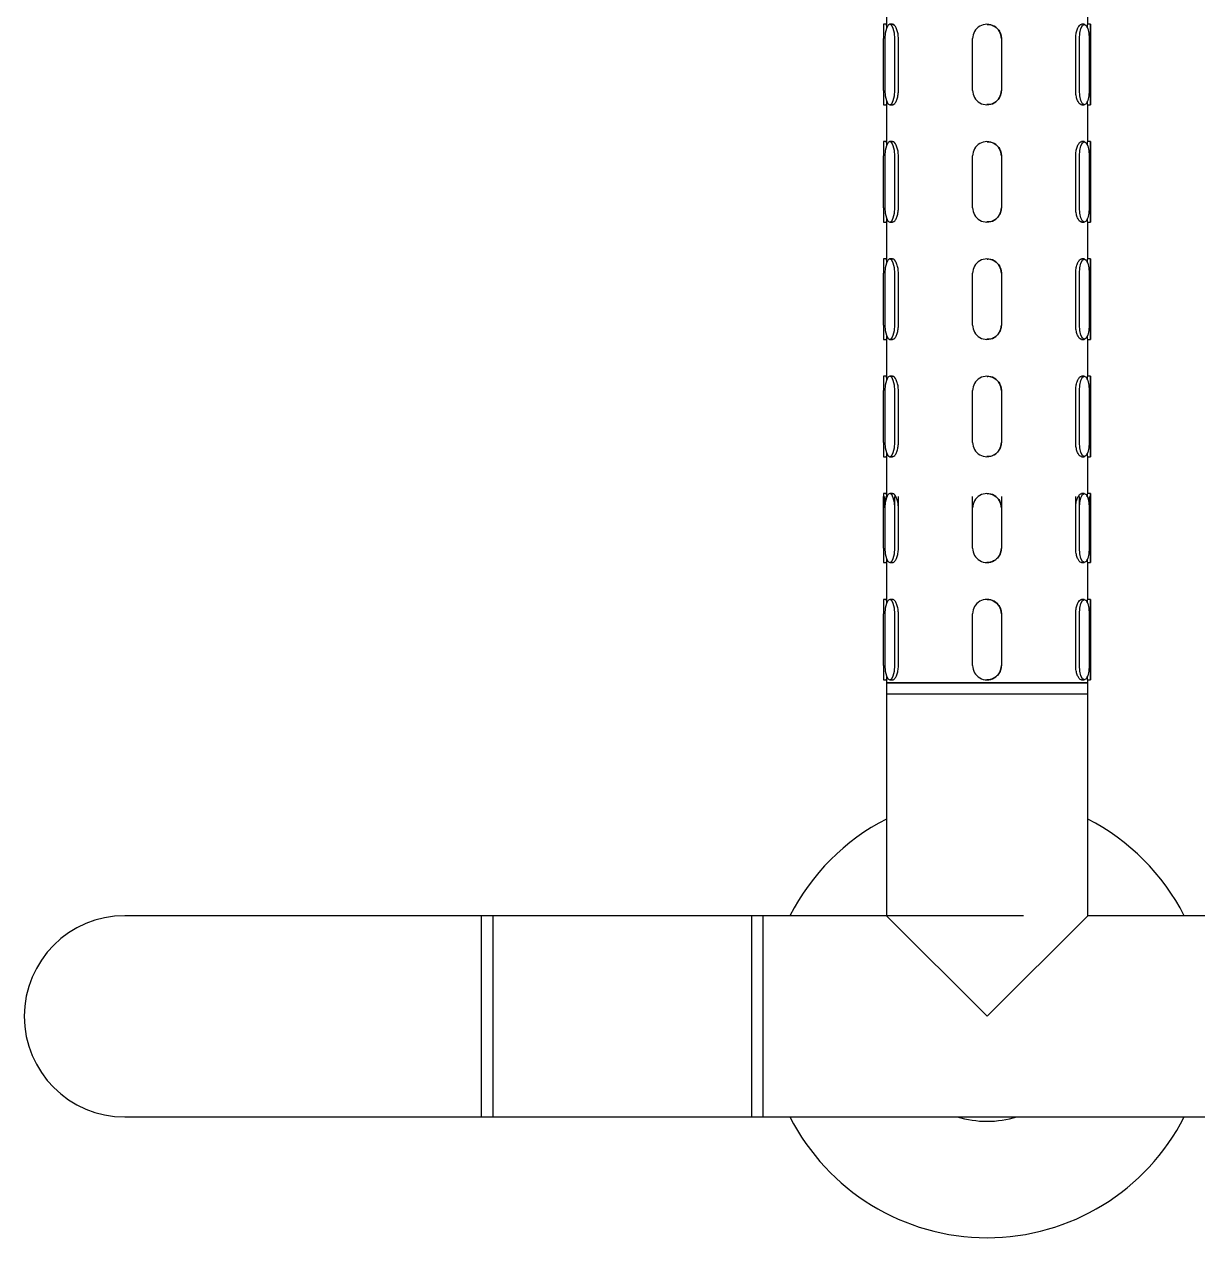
# Model space of a CAD drawing. Extents: x -1084 to 1049, y -151 to 450.
# Drawn here: x -1038.6 to -970.5, y -151.5 to -81.1 of the extents above; entities that cross this region are included whole.
import ezdxf

# ---------------------------------------------------------------- set-up
doc = ezdxf.new("R2010")
doc.units = 0
doc.header["$LTSCALE"] = 23.1
doc.header["$MEASUREMENT"] = 0
doc.layers.get('0').update_dxf_attribs({"linetype": 'CONTINUOUS'})

msp = doc.modelspace()

# ---------------------------------------------------------------- linework, layer by layer
at = {"color": 7, "linetype": 'Continuous', "lineweight": 25}
for p, q in [((-988.59505, -78.98929), (-988.59505, -81.14327)), ((-976.92955, -81.14266), (-976.92955, -78.98868)), ((-988.59358, -81.13254), (-988.7617, -81.13254)), ((-988.24374, -81.13254), (-988.40178, -81.13254)), ((-977.1266, -81.13254), (-977.28453, -81.13254)), ((-976.7629, -81.13254), (-976.93103, -81.13254)), ((-988.76247, -84.96549), (-988.76247, -81.96579)), ((-988.68605, -81.96579), (-988.68605, -84.96549)), ((-988.11751, -84.96549), (-988.11751, -81.96579)), ((-987.90462, -84.96549), (-987.90462, -81.96579)), ((-983.60107, -84.96549), (-983.60107, -81.96579)), ((-981.93457, -81.96579), (-981.93457, -84.96549)), ((-981.93436, -81.96579), (-981.93436, -84.96549)), ((-977.62505, -84.96549), (-977.62505, -81.96579)), ((-977.41231, -84.96549), (-977.41231, -81.96579)), ((-976.84089, -81.96579), (-976.84089, -84.96549)), ((-976.76367, -84.96549), (-976.76367, -81.96579)), ((-976.76214, -81.96579), (-976.76214, -84.96549)), ((-988.59505, -85.78861), (-988.59505, -87.94259)), ((-976.92955, -87.94198), (-976.92955, -85.788)), ((-988.7617, -85.79874), (-988.59358, -85.79874)), ((-988.40178, -85.79874), (-988.24374, -85.79874)), ((-982.76782, -85.79874), (-982.76767, -85.79874)), ((-977.28453, -85.79874), (-977.1266, -85.79874)), ((-976.93103, -85.79874), (-976.7629, -85.79874)), ((-988.59358, -87.93186), (-988.7617, -87.93186)), ((-988.24374, -87.93186), (-988.40178, -87.93186)), ((-982.76767, -87.93186), (-982.76782, -87.93186)), ((-977.1266, -87.93186), (-977.28453, -87.93186)), ((-976.7629, -87.93186), (-976.93103, -87.93186)), ((-988.76247, -91.76481), (-988.76247, -88.76511)), ((-988.68605, -88.76511), (-988.68605, -91.76481)), ((-988.11751, -91.76481), (-988.11751, -88.76511)), ((-987.90462, -91.76481), (-987.90462, -88.76511)), ((-983.60107, -91.76481), (-983.60107, -88.76511)), ((-981.93457, -88.76511), (-981.93457, -91.76481)), ((-981.93436, -88.76511), (-981.93436, -91.76481)), ((-977.62505, -91.76481), (-977.62505, -88.76511)), ((-977.41231, -91.76481), (-977.41231, -88.76511)), ((-976.84089, -88.76511), (-976.84089, -91.76481)), ((-976.76367, -91.76481), (-976.76367, -88.76511)), ((-976.76214, -88.76511), (-976.76214, -91.76481)), ((-988.7617, -92.59806), (-988.59358, -92.59806)), ((-988.59505, -92.58793), (-988.59505, -94.74191)), ((-988.40178, -92.59806), (-988.24374, -92.59806)), ((-982.76782, -92.59806), (-982.76767, -92.59806)), ((-977.28453, -92.59806), (-977.1266, -92.59806)), ((-976.93103, -92.59806), (-976.7629, -92.59806)), ((-976.92955, -94.7413), (-976.92955, -92.58732)), ((-988.59358, -94.73118), (-988.7617, -94.73118)), ((-988.24374, -94.73118), (-988.40178, -94.73118)), ((-982.76767, -94.73118), (-982.76782, -94.73118)), ((-977.1266, -94.73118), (-977.28453, -94.73118)), ((-976.7629, -94.73118), (-976.93103, -94.73118)), ((-988.76247, -98.56413), (-988.76247, -95.56443)), ((-988.68605, -95.56443), (-988.68605, -98.56413)), ((-988.11751, -98.56413), (-988.11751, -95.56443)), ((-987.90462, -98.56413), (-987.90462, -95.56443)), ((-983.60107, -98.56413), (-983.60107, -95.56443)), ((-981.93457, -95.56443), (-981.93457, -98.56413)), ((-981.93436, -95.56443), (-981.93436, -98.56413)), ((-977.62505, -98.56413), (-977.62505, -95.56443)), ((-977.41231, -98.56413), (-977.41231, -95.56443)), ((-976.84089, -95.56443), (-976.84089, -98.56413)), ((-976.76367, -98.56413), (-976.76367, -95.56443)), ((-976.76214, -95.56443), (-976.76214, -98.56413)), ((-988.7617, -99.39738), (-988.59358, -99.39738)), ((-988.59505, -99.38725), (-988.59505, -101.54123)), ((-988.40178, -99.39738), (-988.24374, -99.39738)), ((-982.76782, -99.39738), (-982.76767, -99.39738)), ((-977.28453, -99.39738), (-977.1266, -99.39738)), ((-976.93103, -99.39738), (-976.7629, -99.39738)), ((-976.92955, -101.54062), (-976.92955, -99.38664)), ((-988.59358, -101.5305), (-988.7617, -101.5305)), ((-988.24374, -101.5305), (-988.40178, -101.5305)), ((-982.76767, -101.5305), (-982.76782, -101.5305)), ((-977.1266, -101.5305), (-977.28453, -101.5305)), ((-976.7629, -101.5305), (-976.93103, -101.5305)), ((-988.76247, -105.36345), (-988.76247, -102.36375)), ((-988.68605, -102.36375), (-988.68605, -105.36345)), ((-988.11751, -105.36345), (-988.11751, -102.36375)), ((-987.90462, -105.36345), (-987.90462, -102.36375)), ((-983.60107, -105.36345), (-983.60107, -102.36375)), ((-981.93457, -102.36375), (-981.93457, -105.36345)), ((-981.93436, -102.36375), (-981.93436, -105.36345)), ((-977.62505, -105.36345), (-977.62505, -102.36375)), ((-977.41231, -105.36345), (-977.41231, -102.36375)), ((-976.84089, -102.36375), (-976.84089, -105.36345)), ((-976.76367, -105.36345), (-976.76367, -102.36375)), ((-976.76214, -102.36375), (-976.76214, -105.36345)), ((-988.59505, -106.18657), (-988.59505, -108.34055)), ((-976.92955, -108.33994), (-976.92955, -106.18596)), ((-988.7617, -106.1967), (-988.59358, -106.1967)), ((-988.40178, -106.1967), (-988.24374, -106.1967)), ((-982.76782, -106.1967), (-982.76767, -106.1967)), ((-977.28453, -106.1967), (-977.1266, -106.1967)), ((-976.93103, -106.1967), (-976.7629, -106.1967)), ((-988.76247, -111.49617), (-988.76247, -108.49647)), ((-988.59358, -108.32982), (-988.7617, -108.32982)), ((-988.68605, -108.49647), (-988.68605, -111.49617)), ((-988.24374, -108.32982), (-988.40178, -108.32982)), ((-988.11751, -111.49617), (-988.11751, -108.49647)), ((-987.90462, -111.49617), (-987.90462, -108.49647)), ((-983.60107, -111.49617), (-983.60107, -108.49647)), ((-982.76767, -108.32982), (-982.76782, -108.32982)), ((-981.93457, -108.49647), (-981.93457, -111.49617)), ((-981.93436, -108.49647), (-981.93436, -111.49617)), ((-977.62505, -111.49617), (-977.62505, -108.49647)), ((-977.41231, -111.49617), (-977.41231, -108.49647)), ((-977.1266, -108.32982), (-977.28453, -108.32982)), ((-976.7629, -108.32982), (-976.93103, -108.32982)), ((-976.84089, -108.49647), (-976.84089, -111.49617)), ((-976.76367, -111.49617), (-976.76367, -108.49647)), ((-976.76214, -108.49647), (-976.76214, -111.49617)), ((-988.7617, -112.32942), (-988.59358, -112.32942)), ((-988.59505, -112.31929), (-988.59505, -114.47327)), ((-988.40178, -112.32942), (-988.24374, -112.32942)), ((-982.76782, -112.32942), (-982.76767, -112.32942)), ((-977.28453, -112.32942), (-977.1266, -112.32942)), ((-976.93103, -112.32942), (-976.7629, -112.32942)), ((-976.92955, -114.47266), (-976.92955, -112.31868)), ((-988.59358, -114.46254), (-988.7617, -114.46254)), ((-988.24374, -114.46254), (-988.40178, -114.46254)), ((-982.76767, -114.46254), (-982.76782, -114.46254)), ((-977.1266, -114.46254), (-977.28453, -114.46254)), ((-976.7629, -114.46254), (-976.93103, -114.46254)), ((-988.76247, -118.29549), (-988.76247, -115.29579)), ((-988.68605, -115.29579), (-988.68605, -118.29549)), ((-988.11751, -118.29549), (-988.11751, -115.29579)), ((-987.90462, -118.29549), (-987.90462, -115.29579)), ((-983.60107, -118.29549), (-983.60107, -115.29579)), ((-981.93457, -115.29579), (-981.93457, -118.29549)), ((-981.93436, -115.29579), (-981.93436, -118.29549)), ((-977.62505, -118.29549), (-977.62505, -115.29579)), ((-977.41231, -118.29549), (-977.41231, -115.29579)), ((-976.84089, -115.29579), (-976.84089, -118.29549)), ((-976.76367, -118.29549), (-976.76367, -115.29579)), ((-976.76214, -115.29579), (-976.76214, -118.29549)), ((-988.7617, -119.12874), (-988.59358, -119.12874)), ((-988.59505, -119.11861), (-988.59505, -119.29539)), ((-988.59505, -119.29539), (-988.59505, -119.96199)), ((-988.59505, -119.29539), (-976.92955, -119.29539)), ((-988.45221, -119.29539), (-988.59505, -119.29539)), ((-976.92955, -119.29539), (-988.45221, -119.29539)), ((-988.40178, -119.12874), (-988.24374, -119.12874)), ((-982.76782, -119.12874), (-982.76767, -119.12874)), ((-977.28453, -119.12874), (-977.1266, -119.12874)), ((-976.93103, -119.12874), (-976.7629, -119.12874)), ((-976.92955, -119.29539), (-976.92955, -119.118)), ((-976.92955, -119.96199), (-976.92955, -119.29539)), ((-988.59505, -119.96199), (-988.59505, -132.79404)), ((-976.92955, -119.96199), (-988.59505, -119.96199)), ((-988.45221, -119.96199), (-988.59505, -119.96199)), ((-976.92955, -119.96199), (-988.45221, -119.96199)), ((-976.92955, -132.79404), (-976.92955, -119.96199)), ((-1024.42477, -132.79404), (-1032.75727, -132.79404)), ((-1012.09267, -132.79404), (-1024.42477, -132.79404)), ((-1011.42607, -132.79404), (-1012.09267, -132.79404)), ((-1012.09267, -132.79404), (-1012.09267, -144.45954)), ((-1012.09267, -132.79404), (-1012.09267, -144.45954)), ((-980.65835, -132.79404), (-1011.42607, -132.79404)), ((-1011.42607, -132.79404), (-1011.42607, -144.45954)), ((-995.761, -132.79404), (-996.4276, -132.79404)), ((-996.4276, -132.79404), (-996.4276, -144.45954)), ((-988.59505, -132.79404), (-995.761, -132.79404)), ((-995.761, -132.79404), (-995.761, -138.62679)), ((-995.761, -132.79404), (-995.761, -144.45954)), ((-982.7623, -138.62679), (-988.59505, -132.79404)), ((-976.92955, -132.79404), (-982.7623, -138.62679)), ((-969.7636, -132.79404), (-976.92955, -132.79404)), ((-995.761, -138.62679), (-995.761, -144.45954)), ((-1032.75727, -144.45954), (-1024.42477, -144.45954)), ((-1024.42477, -144.45954), (-1012.09267, -144.45954)), ((-1012.09267, -144.45954), (-1011.42607, -144.45954)), ((-1011.42607, -144.45954), (-980.65835, -144.45954)), ((-996.4276, -144.45954), (-995.761, -144.45954)), ((-995.761, -144.45954), (-969.7636, -144.45954))]:
    msp.add_line(p, q, dxfattribs=at)
at = {"color": 7, "linetype": 'Continuous', "lineweight": 25, "flags": 128}
for points in [[(-988.11751, -81.96579), (-988.13915, -81.64691), (-988.20077, -81.37659), (-988.29299, -81.19596), (-988.40178, -81.13254), (-988.51056, -81.19596), (-988.60279, -81.37659), (-988.66441, -81.64691), (-988.68605, -81.96579)], [(-977.41231, -81.96579), (-977.39056, -81.64691), (-977.32863, -81.37659), (-977.23594, -81.19596), (-977.1266, -81.13254), (-977.01726, -81.19596), (-976.92457, -81.37659), (-976.86264, -81.64691), (-976.84089, -81.96579)], [(-976.76367, -81.96579), (-976.76361, -81.64691), (-976.76345, -81.37659), (-976.7632, -81.19596), (-976.7629, -81.13254), (-976.76261, -81.19596), (-976.76236, -81.37659), (-976.7622, -81.64691), (-976.76214, -81.96579)], [(-988.68605, -84.96549), (-988.66441, -85.28436), (-988.60279, -85.55468), (-988.51056, -85.73531), (-988.40178, -85.79874), (-988.29299, -85.73531), (-988.20077, -85.55468), (-988.13915, -85.28436), (-988.11751, -84.96549)], [(-976.84089, -84.96549), (-976.86264, -85.28436), (-976.92457, -85.55468), (-977.01726, -85.73531), (-977.1266, -85.79874), (-977.23594, -85.73531), (-977.32863, -85.55468), (-977.39056, -85.28436), (-977.41231, -84.96549)], [(-976.76214, -84.96549), (-976.7622, -85.28436), (-976.76236, -85.55468), (-976.76261, -85.73531), (-976.7629, -85.79874), (-976.7632, -85.73531), (-976.76345, -85.55468), (-976.76361, -85.28436), (-976.76367, -84.96549)], [(-988.11751, -88.76511), (-988.13915, -88.44623), (-988.20077, -88.17591), (-988.29299, -87.99528), (-988.40178, -87.93186), (-988.51056, -87.99528), (-988.60279, -88.17591), (-988.66441, -88.44623), (-988.68605, -88.76511)], [(-977.41231, -88.76511), (-977.39056, -88.44623), (-977.32863, -88.17591), (-977.23594, -87.99528), (-977.1266, -87.93186), (-977.01726, -87.99528), (-976.92457, -88.17591), (-976.86264, -88.44623), (-976.84089, -88.76511)], [(-976.76367, -88.76511), (-976.76361, -88.44623), (-976.76345, -88.17591), (-976.7632, -87.99528), (-976.7629, -87.93186), (-976.76261, -87.99528), (-976.76236, -88.17591), (-976.7622, -88.44623), (-976.76214, -88.76511)], [(-988.68605, -91.76481), (-988.66441, -92.08368), (-988.60279, -92.354), (-988.51056, -92.53463), (-988.40178, -92.59806), (-988.29299, -92.53463), (-988.20077, -92.354), (-988.13915, -92.08368), (-988.11751, -91.76481)], [(-976.84089, -91.76481), (-976.86264, -92.08368), (-976.92457, -92.354), (-977.01726, -92.53463), (-977.1266, -92.59806), (-977.23594, -92.53463), (-977.32863, -92.354), (-977.39056, -92.08368), (-977.41231, -91.76481)], [(-976.76214, -91.76481), (-976.7622, -92.08368), (-976.76236, -92.354), (-976.76261, -92.53463), (-976.7629, -92.59806), (-976.7632, -92.53463), (-976.76345, -92.354), (-976.76361, -92.08368), (-976.76367, -91.76481)], [(-988.11751, -95.56443), (-988.13915, -95.24555), (-988.20077, -94.97523), (-988.29299, -94.7946), (-988.40178, -94.73118), (-988.51056, -94.7946), (-988.60279, -94.97523), (-988.66441, -95.24555), (-988.68605, -95.56443)], [(-977.41231, -95.56443), (-977.39056, -95.24555), (-977.32863, -94.97523), (-977.23594, -94.7946), (-977.1266, -94.73118), (-977.01726, -94.7946), (-976.92457, -94.97523), (-976.86264, -95.24555), (-976.84089, -95.56443)], [(-976.76367, -95.56443), (-976.76361, -95.24555), (-976.76345, -94.97523), (-976.7632, -94.7946), (-976.7629, -94.73118), (-976.76261, -94.7946), (-976.76236, -94.97523), (-976.7622, -95.24555), (-976.76214, -95.56443)], [(-988.68605, -98.56413), (-988.66441, -98.883), (-988.60279, -99.15332), (-988.51056, -99.33395), (-988.40178, -99.39738), (-988.29299, -99.33395), (-988.20077, -99.15332), (-988.13915, -98.883), (-988.11751, -98.56413)], [(-976.84089, -98.56413), (-976.86264, -98.883), (-976.92457, -99.15332), (-977.01726, -99.33395), (-977.1266, -99.39738), (-977.23594, -99.33395), (-977.32863, -99.15332), (-977.39056, -98.883), (-977.41231, -98.56413)], [(-976.76214, -98.56413), (-976.7622, -98.883), (-976.76236, -99.15332), (-976.76261, -99.33395), (-976.7629, -99.39738), (-976.7632, -99.33395), (-976.76345, -99.15332), (-976.76361, -98.883), (-976.76367, -98.56413)], [(-988.11751, -102.36375), (-988.13915, -102.04487), (-988.20077, -101.77455), (-988.29299, -101.59392), (-988.40178, -101.5305), (-988.51056, -101.59392), (-988.60279, -101.77455), (-988.66441, -102.04487), (-988.68605, -102.36375)], [(-977.41231, -102.36375), (-977.39056, -102.04487), (-977.32863, -101.77455), (-977.23594, -101.59392), (-977.1266, -101.5305), (-977.01726, -101.59392), (-976.92457, -101.77455), (-976.86264, -102.04487), (-976.84089, -102.36375)], [(-976.76367, -102.36375), (-976.76361, -102.04487), (-976.76345, -101.77455), (-976.7632, -101.59392), (-976.7629, -101.5305), (-976.76261, -101.59392), (-976.76236, -101.77455), (-976.7622, -102.04487), (-976.76214, -102.36375)], [(-988.68605, -105.36345), (-988.66441, -105.68232), (-988.60279, -105.95264), (-988.51056, -106.13327), (-988.40178, -106.1967), (-988.29299, -106.13327), (-988.20077, -105.95264), (-988.13915, -105.68232), (-988.11751, -105.36345)], [(-976.84089, -105.36345), (-976.86264, -105.68232), (-976.92457, -105.95264), (-977.01726, -106.13327), (-977.1266, -106.1967), (-977.23594, -106.13327), (-977.32863, -105.95264), (-977.39056, -105.68232), (-977.41231, -105.36345)], [(-976.76214, -105.36345), (-976.7622, -105.68232), (-976.76236, -105.95264), (-976.76261, -106.13327), (-976.7629, -106.1967), (-976.7632, -106.13327), (-976.76345, -105.95264), (-976.76361, -105.68232), (-976.76367, -105.36345)], [(-988.11751, -109.16307), (-988.13915, -108.84419), (-988.20077, -108.57387), (-988.29299, -108.39324), (-988.40178, -108.32982), (-988.51056, -108.39324), (-988.60279, -108.57387), (-988.66441, -108.84419), (-988.68605, -109.16307)], [(-977.41231, -109.16307), (-977.39056, -108.84419), (-977.32863, -108.57387), (-977.23594, -108.39324), (-977.1266, -108.32982), (-977.01726, -108.39324), (-976.92457, -108.57387), (-976.86264, -108.84419), (-976.84089, -109.16307)], [(-976.76367, -109.16307), (-976.76361, -108.84419), (-976.76345, -108.57387), (-976.7632, -108.39324), (-976.7629, -108.32982), (-976.76261, -108.39324), (-976.76236, -108.57387), (-976.7622, -108.84419), (-976.76214, -109.16307)], [(-988.68605, -111.49617), (-988.66441, -111.81504), (-988.60279, -112.08536), (-988.51056, -112.26599), (-988.40178, -112.32942), (-988.29299, -112.26599), (-988.20077, -112.08536), (-988.13915, -111.81504), (-988.11751, -111.49617)], [(-976.84089, -111.49617), (-976.86264, -111.81504), (-976.92457, -112.08536), (-977.01726, -112.26599), (-977.1266, -112.32942), (-977.23594, -112.26599), (-977.32863, -112.08536), (-977.39056, -111.81504), (-977.41231, -111.49617)], [(-976.76214, -111.49617), (-976.7622, -111.81504), (-976.76236, -112.08536), (-976.76261, -112.26599), (-976.7629, -112.32942), (-976.7632, -112.26599), (-976.76345, -112.08536), (-976.76361, -111.81504), (-976.76367, -111.49617)], [(-988.11751, -115.29579), (-988.13915, -114.97691), (-988.20077, -114.70659), (-988.29299, -114.52596), (-988.40178, -114.46254), (-988.51056, -114.52596), (-988.60279, -114.70659), (-988.66441, -114.97691), (-988.68605, -115.29579)], [(-977.41231, -115.29579), (-977.39056, -114.97691), (-977.32863, -114.70659), (-977.23594, -114.52596), (-977.1266, -114.46254), (-977.01726, -114.52596), (-976.92457, -114.70659), (-976.86264, -114.97691), (-976.84089, -115.29579)], [(-976.76367, -115.29579), (-976.76361, -114.97691), (-976.76345, -114.70659), (-976.7632, -114.52596), (-976.7629, -114.46254), (-976.76261, -114.52596), (-976.76236, -114.70659), (-976.7622, -114.97691), (-976.76214, -115.29579)], [(-988.68605, -118.29549), (-988.66441, -118.61436), (-988.60279, -118.88468), (-988.51056, -119.06531), (-988.40178, -119.12874), (-988.29299, -119.06531), (-988.20077, -118.88468), (-988.13915, -118.61436), (-988.11751, -118.29549)], [(-976.84089, -118.29549), (-976.86264, -118.61436), (-976.92457, -118.88468), (-977.01726, -119.06531), (-977.1266, -119.12874), (-977.23594, -119.06531), (-977.32863, -118.88468), (-977.39056, -118.61436), (-977.41231, -118.29549)], [(-976.76214, -118.29549), (-976.7622, -118.61436), (-976.76236, -118.88468), (-976.76261, -119.06531), (-976.7629, -119.12874), (-976.7632, -119.06531), (-976.76345, -118.88468), (-976.76361, -118.61436), (-976.76367, -118.29549)]]:
    msp.add_lwpolyline(points, dxfattribs=at)
at = {"color": 7, "linetype": 'Continuous', "lineweight": 25}
for centre, radius, start, end in [((-762.3453, -81.75747), 226.41726, 179.8418569, 180.0527143), ((-982.76782, -81.96579), 0.83325, 359.9999805, 180.0000195), ((-762.3453, -85.1738), 226.41726, 179.9472857, 180.1581431), ((-982.76782, -84.96549), 0.83325, 179.9999805, 0.0000195), ((-762.3453, -88.55679), 226.41726, 179.8418569, 180.0527143), ((-982.76782, -88.76511), 0.83325, 359.9999805, 180.0000195), ((-762.3453, -91.97312), 226.41726, 179.9472857, 180.1581431), ((-982.76782, -91.76481), 0.83325, 179.9999805, 0.0000195), ((-762.3453, -95.35611), 226.41726, 179.8418569, 180.0527143), ((-982.76782, -95.56443), 0.83325, 359.9999805, 180.0000195), ((-762.3453, -98.77244), 226.41726, 179.9472857, 180.1581431), ((-982.76782, -98.56413), 0.83325, 179.9999805, 0.0000195), ((-762.3453, -102.15543), 226.41726, 179.8418569, 180.0527143), ((-982.76782, -102.36375), 0.83325, 359.9999805, 180.0000195), ((-762.3453, -105.57176), 226.41726, 179.9472857, 180.1581431), ((-982.76782, -105.36345), 0.83325, 179.9999805, 0.0000195), ((-762.3453, -108.95475), 226.41726, 179.8418569, 180.0527143), ((-982.76782, -109.16307), 0.83325, 359.9999805, 180.0000195), ((-762.3453, -111.70448), 226.41726, 179.9472857, 180.1581431), ((-982.76782, -111.49617), 0.83325, 179.9999805, 0.0000195), ((-762.3453, -115.08747), 226.41726, 179.8418569, 180.0527143), ((-982.76782, -115.29579), 0.83325, 359.9999805, 180.0000195), ((-762.3453, -118.5038), 226.41726, 179.9472857, 180.1581431), ((-982.76782, -118.29549), 0.83325, 179.9999805, 0.0000195), ((-982.7623, -138.62679), 12.83205, 117.0356918, 152.9643082), ((-982.7623, -138.62679), 12.83205, 27.0356918, 62.9643082), ((-1032.75727, -138.62679), 5.83275, 90, 180), ((-1032.75727, -138.62679), 5.83275, 180, 270), ((-982.7623, -138.62679), 12.83205, 207.0356918, 332.9643082), ((-982.7623, -138.62679), 6.08273, 253.5170299, 286.4829701)]:
    msp.add_arc(centre, radius, start, end, dxfattribs=at)
for points, knots in [([(-988.57236, -81.31983), (-988.57441, -81.29971), (-988.58307, -81.21478), (-988.59364, -81.14511), (-988.59356, -81.14379), (-988.59354, -81.14327)], [0, 0, 0, 0, 0.15883228, 0.67025206, 1, 1, 1, 1]), ([(-987.90462, -81.96579), (-987.909, -81.87267), (-987.91775, -81.68647), (-987.98394, -81.4374), (-988.07487, -81.25022), (-988.16884, -81.14288), (-988.2225, -81.14292), (-988.24395, -81.14293)], [0, 0, 0, 0, 0.21324843, 0.42644388, 0.64101168, 0.85649491, 1, 1, 1, 1]), ([(-982.76707, -81.14293), (-982.73642, -81.14005), (-982.61339, -81.12849), (-982.40171, -81.20384), (-982.16999, -81.3615), (-982.00481, -81.59385), (-981.93995, -81.80823), (-981.9355, -81.93381), (-981.93436, -81.96579)], [0, 0, 0, 0, 0.07049632, 0.28294968, 0.49615414, 0.71125472, 0.92647591, 1, 1, 1, 1]), ([(-977.62505, -81.96579), (-977.62066, -81.87267), (-977.61188, -81.68647), (-977.54546, -81.4374), (-977.45418, -81.25022), (-977.35981, -81.14288), (-977.30588, -81.14292), (-977.28433, -81.14293)], [0, 0, 0, 0, 0.21324843, 0.42644388, 0.64101168, 0.85649491, 1, 1, 1, 1]), ([(-976.95355, -81.32327), (-976.95133, -81.30192), (-976.94238, -81.21564), (-976.93123, -81.14416), (-976.93105, -81.14309), (-976.93098, -81.14266)], [0, 0, 0, 0, 0.163479761, 0.660517456, 1, 1, 1, 1]), ([(-988.24354, -85.78834), (-988.23347, -85.79122), (-988.19303, -85.80278), (-988.11071, -85.72743), (-988.01362, -85.56977), (-987.93816, -85.33742), (-987.90728, -85.12304), (-987.90516, -84.99746), (-987.90462, -84.96549)], [0, 0, 0, 0, 0.07049632, 0.28294968, 0.49615414, 0.71125472, 0.92647591, 1, 1, 1, 1]), ([(-981.93436, -84.96549), (-981.94348, -85.0586), (-981.96172, -85.2448), (-982.10371, -85.49387), (-982.31367, -85.68105), (-982.54817, -85.78839), (-982.70541, -85.78835), (-982.76826, -85.78834)], [0, 0, 0, 0, 0.21324843, 0.42644388, 0.64101168, 0.85649491, 1, 1, 1, 1]), ([(-977.28473, -85.78834), (-977.29486, -85.79122), (-977.33551, -85.80278), (-977.41819, -85.72743), (-977.51567, -85.56977), (-977.5914, -85.33742), (-977.62238, -85.12304), (-977.62451, -84.99746), (-977.62505, -84.96549)], [0, 0, 0, 0, 0.07049632, 0.28294968, 0.49615414, 0.71125472, 0.92647591, 1, 1, 1, 1]), ([(-988.59362, -85.78861), (-988.59402, -85.79122), (-988.59571, -85.80211), (-988.58704, -85.74439), (-988.57665, -85.65123), (-988.57256, -85.61462)], [0, 0, 0, 0, 0.1603024, 0.66995178, 1, 1, 1, 1]), ([(-976.93107, -85.788), (-976.93066, -85.79102), (-976.9291, -85.8026), (-976.93826, -85.74379), (-976.94902, -85.64936), (-976.95332, -85.61158)], [0, 0, 0, 0, 0.17491157, 0.669961442, 1, 1, 1, 1]), ([(-988.57236, -88.11915), (-988.57441, -88.09903), (-988.58307, -88.0141), (-988.59364, -87.94443), (-988.59356, -87.94311), (-988.59354, -87.94259)], [0, 0, 0, 0, 0.15883228, 0.67025206, 1, 1, 1, 1]), ([(-987.90462, -88.76511), (-987.909, -88.67199), (-987.91775, -88.48579), (-987.98394, -88.23672), (-988.07487, -88.04954), (-988.16884, -87.9422), (-988.2225, -87.94224), (-988.24395, -87.94225)], [0, 0, 0, 0, 0.21324843, 0.42644388, 0.64101168, 0.85649491, 1, 1, 1, 1]), ([(-982.76707, -87.94225), (-982.73642, -87.93937), (-982.61339, -87.92781), (-982.40171, -88.00316), (-982.16999, -88.16082), (-982.00481, -88.39317), (-981.93995, -88.60755), (-981.9355, -88.73313), (-981.93436, -88.76511)], [0, 0, 0, 0, 0.07049632, 0.28294968, 0.49615414, 0.71125472, 0.92647591, 1, 1, 1, 1]), ([(-977.62505, -88.76511), (-977.62066, -88.67199), (-977.61188, -88.48579), (-977.54546, -88.23672), (-977.45418, -88.04954), (-977.35981, -87.9422), (-977.30588, -87.94224), (-977.28433, -87.94225)], [0, 0, 0, 0, 0.21324843, 0.42644388, 0.64101168, 0.85649491, 1, 1, 1, 1]), ([(-976.95355, -88.12259), (-976.95133, -88.10124), (-976.94238, -88.01496), (-976.93123, -87.94348), (-976.93105, -87.94241), (-976.93098, -87.94198)], [0, 0, 0, 0, 0.163479761, 0.660517456, 1, 1, 1, 1]), ([(-988.24354, -92.58766), (-988.23347, -92.59054), (-988.19303, -92.6021), (-988.11071, -92.52675), (-988.01362, -92.36909), (-987.93816, -92.13674), (-987.90728, -91.92236), (-987.90516, -91.79678), (-987.90462, -91.76481)], [0, 0, 0, 0, 0.07049632, 0.28294968, 0.49615414, 0.71125472, 0.92647591, 1, 1, 1, 1]), ([(-981.93436, -91.76481), (-981.94348, -91.85792), (-981.96172, -92.04412), (-982.10371, -92.29319), (-982.31367, -92.48037), (-982.54817, -92.58771), (-982.70541, -92.58767), (-982.76826, -92.58766)], [0, 0, 0, 0, 0.21324843, 0.42644388, 0.64101168, 0.85649491, 1, 1, 1, 1]), ([(-977.28473, -92.58766), (-977.29486, -92.59054), (-977.33551, -92.6021), (-977.41819, -92.52675), (-977.51567, -92.36909), (-977.5914, -92.13674), (-977.62238, -91.92236), (-977.62451, -91.79678), (-977.62505, -91.76481)], [0, 0, 0, 0, 0.07049632, 0.28294968, 0.49615414, 0.71125472, 0.92647591, 1, 1, 1, 1]), ([(-988.59362, -92.58793), (-988.59402, -92.59054), (-988.59571, -92.60143), (-988.58704, -92.54371), (-988.57665, -92.45055), (-988.57256, -92.41394)], [0, 0, 0, 0, 0.160302404, 0.669951779, 1, 1, 1, 1]), ([(-976.93107, -92.58732), (-976.93066, -92.59034), (-976.9291, -92.60192), (-976.93826, -92.54311), (-976.94902, -92.44868), (-976.95332, -92.4109)], [0, 0, 0, 0, 0.17491157, 0.669961442, 1, 1, 1, 1]), ([(-988.57236, -94.91847), (-988.57441, -94.89835), (-988.58307, -94.81342), (-988.59364, -94.74375), (-988.59356, -94.74243), (-988.59354, -94.74191)], [0, 0, 0, 0, 0.158832283, 0.670252055, 1, 1, 1, 1]), ([(-987.90462, -95.56443), (-987.909, -95.47131), (-987.91775, -95.28511), (-987.98394, -95.03604), (-988.07487, -94.84886), (-988.16884, -94.74152), (-988.2225, -94.74156), (-988.24395, -94.74157)], [0, 0, 0, 0, 0.21324843, 0.42644388, 0.64101168, 0.85649491, 1, 1, 1, 1]), ([(-982.76707, -94.74157), (-982.73642, -94.73869), (-982.61339, -94.72713), (-982.40171, -94.80248), (-982.16999, -94.96014), (-982.00481, -95.19249), (-981.93995, -95.40687), (-981.9355, -95.53245), (-981.93436, -95.56443)], [0, 0, 0, 0, 0.07049632, 0.28294968, 0.49615414, 0.71125472, 0.92647591, 1, 1, 1, 1]), ([(-977.62505, -95.56443), (-977.62066, -95.47131), (-977.61188, -95.28511), (-977.54546, -95.03604), (-977.45418, -94.84886), (-977.35981, -94.74152), (-977.30588, -94.74156), (-977.28433, -94.74157)], [0, 0, 0, 0, 0.21324843, 0.42644388, 0.64101168, 0.85649491, 1, 1, 1, 1]), ([(-976.95355, -94.92191), (-976.95133, -94.90056), (-976.94238, -94.81428), (-976.93123, -94.7428), (-976.93105, -94.74173), (-976.93098, -94.7413)], [0, 0, 0, 0, 0.16347976, 0.66051746, 1, 1, 1, 1]), ([(-988.24354, -99.38698), (-988.23347, -99.38986), (-988.19303, -99.40142), (-988.11071, -99.32607), (-988.01362, -99.16841), (-987.93816, -98.93606), (-987.90728, -98.72168), (-987.90516, -98.5961), (-987.90462, -98.56413)], [0, 0, 0, 0, 0.07049632, 0.28294968, 0.49615414, 0.71125472, 0.92647591, 1, 1, 1, 1]), ([(-981.93436, -98.56413), (-981.94348, -98.65724), (-981.96172, -98.84344), (-982.10371, -99.09251), (-982.31367, -99.27969), (-982.54817, -99.38703), (-982.70541, -99.38699), (-982.76826, -99.38698)], [0, 0, 0, 0, 0.21324843, 0.42644388, 0.64101168, 0.85649491, 1, 1, 1, 1]), ([(-977.28473, -99.38698), (-977.29486, -99.38986), (-977.33551, -99.40142), (-977.41819, -99.32607), (-977.51567, -99.16841), (-977.5914, -98.93606), (-977.62238, -98.72168), (-977.62451, -98.5961), (-977.62505, -98.56413)], [0, 0, 0, 0, 0.07049632, 0.28294968, 0.49615414, 0.71125472, 0.92647591, 1, 1, 1, 1]), ([(-988.59362, -99.38725), (-988.59402, -99.38986), (-988.59571, -99.40075), (-988.58704, -99.34303), (-988.57665, -99.24987), (-988.57256, -99.21326)], [0, 0, 0, 0, 0.160302404, 0.669951779, 1, 1, 1, 1]), ([(-976.93107, -99.38664), (-976.93066, -99.38966), (-976.9291, -99.40124), (-976.93826, -99.34243), (-976.94902, -99.248), (-976.95332, -99.21022)], [0, 0, 0, 0, 0.17491157, 0.669961442, 1, 1, 1, 1]), ([(-988.57236, -101.71779), (-988.57441, -101.69767), (-988.58307, -101.61274), (-988.59364, -101.54307), (-988.59356, -101.54175), (-988.59354, -101.54123)], [0, 0, 0, 0, 0.15883228, 0.67025206, 1, 1, 1, 1]), ([(-987.90462, -102.36375), (-987.909, -102.27063), (-987.91775, -102.08443), (-987.98394, -101.83536), (-988.07487, -101.64818), (-988.16884, -101.54084), (-988.2225, -101.54088), (-988.24395, -101.54089)], [0, 0, 0, 0, 0.21324843, 0.42644388, 0.64101168, 0.85649491, 1, 1, 1, 1]), ([(-982.76707, -101.54089), (-982.73642, -101.53801), (-982.61339, -101.52645), (-982.40171, -101.6018), (-982.16999, -101.75946), (-982.00481, -101.99181), (-981.93995, -102.20619), (-981.9355, -102.33177), (-981.93436, -102.36375)], [0, 0, 0, 0, 0.07049632, 0.28294968, 0.49615414, 0.71125472, 0.92647591, 1, 1, 1, 1]), ([(-977.62505, -102.36375), (-977.62066, -102.27063), (-977.61188, -102.08443), (-977.54546, -101.83536), (-977.45418, -101.64818), (-977.35981, -101.54084), (-977.30588, -101.54088), (-977.28433, -101.54089)], [0, 0, 0, 0, 0.21324843, 0.42644388, 0.64101168, 0.85649491, 1, 1, 1, 1]), ([(-976.95355, -101.72123), (-976.95133, -101.69988), (-976.94238, -101.6136), (-976.93123, -101.54212), (-976.93105, -101.54105), (-976.93098, -101.54062)], [0, 0, 0, 0, 0.16347976, 0.66051746, 1, 1, 1, 1]), ([(-988.24354, -106.1863), (-988.23347, -106.18918), (-988.19303, -106.20074), (-988.11071, -106.12539), (-988.01362, -105.96773), (-987.93816, -105.73538), (-987.90728, -105.521), (-987.90516, -105.39542), (-987.90462, -105.36345)], [0, 0, 0, 0, 0.07049632, 0.28294968, 0.49615414, 0.71125472, 0.92647591, 1, 1, 1, 1]), ([(-981.93436, -105.36345), (-981.94348, -105.45656), (-981.96172, -105.64276), (-982.10371, -105.89183), (-982.31367, -106.07901), (-982.54817, -106.18635), (-982.70541, -106.18631), (-982.76826, -106.1863)], [0, 0, 0, 0, 0.21324843, 0.42644388, 0.64101168, 0.85649491, 1, 1, 1, 1]), ([(-977.28473, -106.1863), (-977.29486, -106.18918), (-977.33551, -106.20074), (-977.41819, -106.12539), (-977.51567, -105.96773), (-977.5914, -105.73538), (-977.62238, -105.521), (-977.62451, -105.39542), (-977.62505, -105.36345)], [0, 0, 0, 0, 0.07049632, 0.28294968, 0.49615414, 0.71125472, 0.92647591, 1, 1, 1, 1]), ([(-988.59362, -106.18657), (-988.59402, -106.18918), (-988.59571, -106.20007), (-988.58704, -106.14235), (-988.57665, -106.04919), (-988.57256, -106.01258)], [0, 0, 0, 0, 0.1603024, 0.66995178, 1, 1, 1, 1]), ([(-976.93107, -106.18596), (-976.93066, -106.18898), (-976.9291, -106.20056), (-976.93826, -106.14175), (-976.94902, -106.04732), (-976.95332, -106.00954)], [0, 0, 0, 0, 0.17491157, 0.66996144, 1, 1, 1, 1]), ([(-988.57236, -108.51711), (-988.57441, -108.49699), (-988.58307, -108.41206), (-988.59364, -108.34239), (-988.59356, -108.34107), (-988.59354, -108.34055)], [0, 0, 0, 0, 0.15883228, 0.67025206, 1, 1, 1, 1]), ([(-987.90462, -109.16307), (-987.909, -109.06995), (-987.91775, -108.88375), (-987.98394, -108.63468), (-988.07487, -108.4475), (-988.16884, -108.34016), (-988.2225, -108.3402), (-988.24395, -108.34021)], [0, 0, 0, 0, 0.21324843, 0.42644388, 0.64101168, 0.85649491, 1, 1, 1, 1]), ([(-982.76707, -108.34021), (-982.73642, -108.33733), (-982.61339, -108.32577), (-982.40171, -108.40112), (-982.16999, -108.55878), (-982.00481, -108.79113), (-981.93995, -109.00551), (-981.9355, -109.13109), (-981.93436, -109.16307)], [0, 0, 0, 0, 0.07049632, 0.28294968, 0.49615414, 0.71125472, 0.92647591, 1, 1, 1, 1]), ([(-977.62505, -109.16307), (-977.62066, -109.06995), (-977.61188, -108.88375), (-977.54546, -108.63468), (-977.45418, -108.4475), (-977.35981, -108.34016), (-977.30588, -108.3402), (-977.28433, -108.34021)], [0, 0, 0, 0, 0.21324843, 0.42644388, 0.64101168, 0.85649491, 1, 1, 1, 1]), ([(-976.95355, -108.52055), (-976.95133, -108.4992), (-976.94238, -108.41292), (-976.93123, -108.34144), (-976.93105, -108.34037), (-976.93098, -108.33994)], [0, 0, 0, 0, 0.16347976, 0.66051746, 1, 1, 1, 1]), ([(-988.24354, -112.31902), (-988.23347, -112.3219), (-988.19303, -112.33346), (-988.11071, -112.25811), (-988.01362, -112.10045), (-987.93816, -111.8681), (-987.90728, -111.65372), (-987.90516, -111.52814), (-987.90462, -111.49617)], [0, 0, 0, 0, 0.07049632, 0.28294968, 0.49615414, 0.71125472, 0.92647591, 1, 1, 1, 1]), ([(-981.93436, -111.49617), (-981.94348, -111.58928), (-981.96172, -111.77548), (-982.10371, -112.02455), (-982.31367, -112.21173), (-982.54817, -112.31907), (-982.70541, -112.31903), (-982.76826, -112.31902)], [0, 0, 0, 0, 0.21324843, 0.42644388, 0.64101168, 0.85649491, 1, 1, 1, 1]), ([(-977.28473, -112.31902), (-977.29486, -112.3219), (-977.33551, -112.33346), (-977.41819, -112.25811), (-977.51567, -112.10045), (-977.5914, -111.8681), (-977.62238, -111.65372), (-977.62451, -111.52814), (-977.62505, -111.49617)], [0, 0, 0, 0, 0.07049632, 0.28294968, 0.49615414, 0.71125472, 0.92647591, 1, 1, 1, 1]), ([(-988.59362, -112.31929), (-988.59402, -112.3219), (-988.59571, -112.33279), (-988.58704, -112.27507), (-988.57665, -112.18191), (-988.57256, -112.1453)], [0, 0, 0, 0, 0.1603024, 0.66995178, 1, 1, 1, 1]), ([(-976.93107, -112.31868), (-976.93066, -112.3217), (-976.9291, -112.33328), (-976.93826, -112.27447), (-976.94902, -112.18004), (-976.95332, -112.14226)], [0, 0, 0, 0, 0.17491157, 0.66996144, 1, 1, 1, 1]), ([(-988.57236, -114.64983), (-988.57441, -114.62971), (-988.58307, -114.54478), (-988.59364, -114.47511), (-988.59356, -114.47379), (-988.59354, -114.47327)], [0, 0, 0, 0, 0.15883228, 0.67025206, 1, 1, 1, 1]), ([(-987.90462, -115.29579), (-987.909, -115.20267), (-987.91775, -115.01647), (-987.98394, -114.7674), (-988.07487, -114.58022), (-988.16884, -114.47288), (-988.2225, -114.47292), (-988.24395, -114.47293)], [0, 0, 0, 0, 0.21324843, 0.42644388, 0.64101168, 0.85649491, 1, 1, 1, 1]), ([(-982.76707, -114.47293), (-982.73642, -114.47005), (-982.61339, -114.45849), (-982.40171, -114.53384), (-982.16999, -114.6915), (-982.00481, -114.92385), (-981.93995, -115.13823), (-981.9355, -115.26381), (-981.93436, -115.29579)], [0, 0, 0, 0, 0.07049632, 0.28294968, 0.49615414, 0.71125472, 0.92647591, 1, 1, 1, 1]), ([(-977.62505, -115.29579), (-977.62066, -115.20267), (-977.61188, -115.01647), (-977.54546, -114.7674), (-977.45418, -114.58022), (-977.35981, -114.47288), (-977.30588, -114.47292), (-977.28433, -114.47293)], [0, 0, 0, 0, 0.21324843, 0.42644388, 0.64101168, 0.85649491, 1, 1, 1, 1]), ([(-976.95355, -114.65327), (-976.95133, -114.63192), (-976.94238, -114.54564), (-976.93123, -114.47416), (-976.93105, -114.47309), (-976.93098, -114.47266)], [0, 0, 0, 0, 0.16347976, 0.66051746, 1, 1, 1, 1]), ([(-988.24354, -119.11834), (-988.23347, -119.12122), (-988.19303, -119.13278), (-988.11071, -119.05743), (-988.01362, -118.89977), (-987.93816, -118.66742), (-987.90728, -118.45304), (-987.90516, -118.32746), (-987.90462, -118.29549)], [0, 0, 0, 0, 0.07049632, 0.28294968, 0.49615414, 0.71125472, 0.92647591, 1, 1, 1, 1]), ([(-981.93436, -118.29549), (-981.94348, -118.3886), (-981.96172, -118.5748), (-982.10371, -118.82387), (-982.31367, -119.01105), (-982.54817, -119.11839), (-982.70541, -119.11835), (-982.76826, -119.11834)], [0, 0, 0, 0, 0.21324843, 0.42644388, 0.64101168, 0.85649491, 1, 1, 1, 1]), ([(-977.28473, -119.11834), (-977.29486, -119.12122), (-977.33551, -119.13278), (-977.41819, -119.05743), (-977.51567, -118.89977), (-977.5914, -118.66742), (-977.62238, -118.45304), (-977.62451, -118.32746), (-977.62505, -118.29549)], [0, 0, 0, 0, 0.07049632, 0.28294968, 0.49615414, 0.71125472, 0.92647591, 1, 1, 1, 1]), ([(-988.59362, -119.11861), (-988.59402, -119.12122), (-988.59571, -119.13211), (-988.58704, -119.07439), (-988.57665, -118.98123), (-988.57256, -118.94462)], [0, 0, 0, 0, 0.1603024, 0.66995178, 1, 1, 1, 1]), ([(-976.93107, -119.118), (-976.93066, -119.12102), (-976.9291, -119.1326), (-976.93826, -119.07379), (-976.94902, -118.97936), (-976.95332, -118.94158)], [0, 0, 0, 0, 0.17491157, 0.66996144, 1, 1, 1, 1])]:
    msp.add_open_spline(points, degree=3, knots=knots, dxfattribs=at)

doc.saveas('drawing.dxf')
